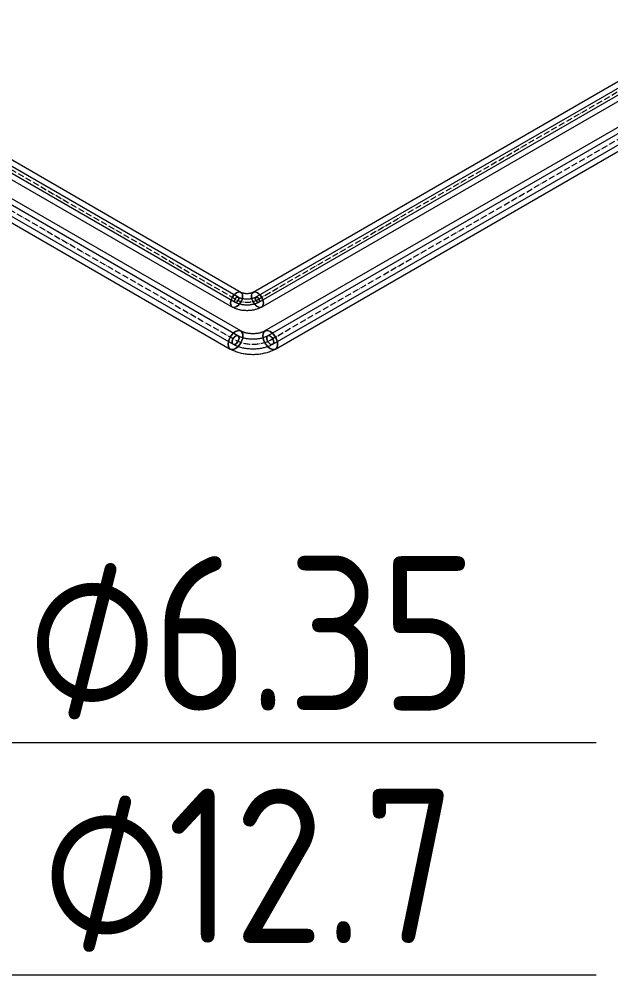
# Model space of a CAD drawing. Header units: millimetres. Extents: x -88595 to 880822, y -1054509 to -148035.
# Drawn here: x 421825 to 422784, y -325738 to -324191 of the extents above; entities that cross this region are included whole.
import ezdxf

# ---------------------------------------------------------------- set-up
doc = ezdxf.new("R2010")
doc.units = ezdxf.units.MM
doc.linetypes.add('$12$ADSK_Осевая', pattern=[14, 10, -2, 0, -2])
doc.linetypes.add('$13$ADSK_Осевая', pattern=[14, 10, -2, 0, -2])
for name, color, linetype, lineweight in [('Изоляция', 7, 'Continuous', 18), ('Марки', 7, 'Continuous', 20), ('Трубопровод', 7, 'Continuous', 18), ('Трубопроводы', 7, 'Continuous', 18)]:
    doc.layers.add(name, color=color, linetype=linetype, lineweight=lineweight)
doc.styles.add('$10$GOST Common', font='GOST_Common.ttf', dxfattribs={"width": 0.9, "height": 250})
doc.styles.add('$6$GOST Common_1', font='GOST_Common.ttf', dxfattribs={"width": 0.9, "height": 250})

# ---------------------------------------------------------------- blocks, each defined once
blk = doc.blocks.new('$0$ADSK_МедьПайка_Отвод-гнутая труба - Отвод _гнутая труба_-V74-В_ОВ3_3')
at = {"layer": 'Трубопроводы', "color": 134, "true_color": 0x00a6a6}
for points in [[(28090.5, 7861.8, 0), (28090.7, 7863.5, 0), (28091.2, 7865.4, 0), (28092.1, 7867.3, 0), (28093.3, 7869, 0), (28094.6, 7870.4, 0), (28096.1, 7871.5, 0), (28097.6, 7872.1, 0), (28098.9, 7872.2, 0), (28100.1, 7871.9, 0), (28101, 7871, 0), (28101.5, 7869.8, 0), (28101.7, 7868.2, 0)], [(28101.7, 7868.2, 0), (28101.5, 7866.5, 0), (28101, 7864.6, 0), (28100.1, 7862.7, 0), (28098.9, 7861, 0), (28097.6, 7859.6, 0), (28096.1, 7858.5, 0), (28094.6, 7857.9, 0), (28093.3, 7857.8, 0), (28092.1, 7858.1, 0), (28091.2, 7859, 0), (28090.7, 7860.2, 0), (28090.5, 7861.8, 0)], [(28148.3, 7871.9, 0), (28147.4, 7871.4, 0), (28146.4, 7870.9, 0), (28145.4, 7870.4, 0), (28144.4, 7870, 0), (28143.3, 7869.5, 0), (28142.1, 7869.1, 0), (28141, 7868.7, 0), (28139.8, 7868.4, 0), (28138.5, 7868, 0), (28137.3, 7867.7, 0), (28136, 7867.4, 0), (28134.7, 7867.2, 0), (28133.4, 7866.9, 0), (28132, 7866.7, 0), (28130.6, 7866.6, 0), (28129.3, 7866.4, 0), (28127.9, 7866.3, 0), (28126.5, 7866.3, 0), (28125.1, 7866.2, 0), (28123.7, 7866.2, 0), (28122.3, 7866.3, 0), (28120.9, 7866.3, 0), (28119.5, 7866.4, 0), (28118.1, 7866.5, 0), (28116.7, 7866.7, 0), (28115.4, 7866.9, 0), (28114, 7867.1, 0), (28112.7, 7867.3, 0), (28111.4, 7867.6, 0), (28110.1, 7867.9, 0), (28108.9, 7868.3, 0), (28107.7, 7868.6, 0), (28106.5, 7869, 0), (28105.4, 7869.4, 0), (28104.3, 7869.8, 0), (28103.2, 7870.3, 0), (28102.2, 7870.8, 0), (28101.2, 7871.2, 0), (28100.3, 7871.7, 0), (28100.1, 7871.9, 0)], [(28146.6, 7868.2, 0), (28146.8, 7869.8, 0), (28147.4, 7871, 0), (28148.3, 7871.9, 0), (28149.4, 7872.2, 0), (28150.8, 7872.1, 0), (28152.2, 7871.5, 0), (28153.7, 7870.4, 0), (28155.1, 7869, 0), (28156.2, 7867.3, 0), (28157.1, 7865.4, 0), (28157.7, 7863.5, 0), (28157.9, 7861.8, 0)], [(28157.9, 7861.8, 0), (28157.7, 7860.2, 0), (28157.1, 7859, 0), (28156.2, 7858.1, 0), (28155.1, 7857.8, 0), (28153.7, 7857.9, 0), (28152.2, 7858.5, 0), (28150.8, 7859.6, 0), (28149.4, 7861, 0), (28148.3, 7862.7, 0), (28147.4, 7864.6, 0), (28146.8, 7866.5, 0), (28146.6, 7868.2, 0)], [(28156.2, 7858.1, 0), (28154.8, 7857.4, 0), (28153.4, 7856.6, 0), (28152, 7855.9, 0), (28150.5, 7855.3, 0), (28148.9, 7854.7, 0), (28147.4, 7854.1, 0), (28145.8, 7853.6, 0), (28144.2, 7853.1, 0), (28142.6, 7852.6, 0), (28140.9, 7852.2, 0), (28139.2, 7851.9, 0), (28137.5, 7851.5, 0), (28135.8, 7851.2, 0), (28134.1, 7851, 0), (28132.3, 7850.8, 0), (28130.6, 7850.6, 0), (28128.8, 7850.5, 0), (28127.1, 7850.4, 0), (28125.3, 7850.4, 0), (28123.5, 7850.3, 0), (28121.8, 7850.4, 0), (28120, 7850.5, 0), (28118.2, 7850.6, 0), (28116.5, 7850.7, 0), (28114.7, 7850.9, 0), (28113, 7851.2, 0), (28111.3, 7851.5, 0), (28109.6, 7851.8, 0), (28107.9, 7852.1, 0), (28106.2, 7852.5, 0), (28104.6, 7853, 0), (28103, 7853.5, 0), (28101.4, 7854, 0), (28099.8, 7854.5, 0), (28098.3, 7855.1, 0), (28096.8, 7855.8, 0), (28095.3, 7856.4, 0), (28093.9, 7857.2, 0), (28092.5, 7857.9, 0), (28092.1, 7858.1, 0)]]:
    blk.add_polyline3d(points, dxfattribs=at)
blk = doc.blocks.new('$0$ADSK_МедьПайка_Отвод-гнутая труба - Отвод _гнутая труба_-V73-В_ОВ3_3')
at = {"layer": 'Трубопроводы', "color": 190, "true_color": 0x8000ff}
for points in [[(28100.4, 7817.8, 0), (28100.6, 7818.9, 0), (28100.9, 7820, 0), (28101.4, 7821.1, 0), (28102.1, 7822.1, 0), (28102.9, 7823, 0), (28103.8, 7823.6, 0), (28104.7, 7824, 0), (28105.5, 7824.1, 0), (28106.2, 7823.8, 0), (28106.7, 7823.4, 0), (28107.1, 7822.6, 0), (28107.2, 7821.7, 0)], [(28107.2, 7821.7, 0), (28107.1, 7820.6, 0), (28106.7, 7819.5, 0), (28106.2, 7818.4, 0), (28105.5, 7817.3, 0), (28104.7, 7816.5, 0), (28103.8, 7815.8, 0), (28102.9, 7815.5, 0), (28102.1, 7815.4, 0), (28101.4, 7815.6, 0), (28100.9, 7816.1, 0), (28100.6, 7816.8, 0), (28100.4, 7817.8, 0)], [(28139.8, 7815.6, 0), (28139, 7815.1, 0), (28138.2, 7814.7, 0), (28137.3, 7814.3, 0), (28136.4, 7813.9, 0), (28135.5, 7813.5, 0), (28134.6, 7813.2, 0), (28133.6, 7812.9, 0), (28132.6, 7812.6, 0), (28131.7, 7812.3, 0), (28130.7, 7812.1, 0), (28129.7, 7811.9, 0), (28128.6, 7811.7, 0), (28127.6, 7811.5, 0), (28126.6, 7811.3, 0), (28125.5, 7811.2, 0), (28124.5, 7811.1, 0), (28123.4, 7811, 0), (28122.4, 7811, 0), (28121.3, 7810.9, 0), (28120.2, 7810.9, 0), (28119.2, 7811, 0), (28118.1, 7811, 0), (28117.1, 7811.1, 0), (28116, 7811.2, 0), (28115, 7811.3, 0), (28113.9, 7811.4, 0), (28112.9, 7811.6, 0), (28111.9, 7811.8, 0), (28110.9, 7812, 0), (28109.9, 7812.3, 0), (28108.9, 7812.5, 0), (28107.9, 7812.8, 0), (28107, 7813.1, 0), (28106, 7813.4, 0), (28105.1, 7813.8, 0), (28104.2, 7814.2, 0), (28103.3, 7814.6, 0), (28102.5, 7815, 0), (28101.6, 7815.5, 0), (28101.4, 7815.6, 0)], [(28135.1, 7823.8, 0), (28134.5, 7823.5, 0), (28134, 7823.3, 0), (28133.4, 7823, 0), (28132.7, 7822.7, 0), (28132.1, 7822.4, 0), (28131.4, 7822.2, 0), (28130.7, 7822, 0), (28130, 7821.7, 0), (28129.3, 7821.5, 0), (28128.5, 7821.3, 0), (28127.7, 7821.2, 0), (28126.9, 7821, 0), (28126.1, 7820.9, 0), (28125.3, 7820.8, 0), (28124.5, 7820.7, 0), (28123.7, 7820.6, 0), (28122.9, 7820.5, 0), (28122, 7820.5, 0), (28121.2, 7820.5, 0), (28120.3, 7820.5, 0), (28119.5, 7820.5, 0), (28118.6, 7820.5, 0), (28117.8, 7820.6, 0), (28117, 7820.6, 0), (28116.2, 7820.7, 0), (28115.4, 7820.9, 0), (28114.5, 7821, 0), (28113.8, 7821.1, 0), (28113, 7821.3, 0), (28112.2, 7821.5, 0), (28111.5, 7821.7, 0), (28110.8, 7821.9, 0), (28110.1, 7822.1, 0), (28109.4, 7822.4, 0), (28108.7, 7822.6, 0), (28108.1, 7822.9, 0), (28107.5, 7823.2, 0), (28106.9, 7823.5, 0), (28106.3, 7823.8, 0), (28106.2, 7823.8, 0)], [(28134.1, 7821.7, 0), (28134.2, 7822.6, 0), (28134.6, 7823.4, 0), (28135.1, 7823.8, 0), (28135.8, 7824.1, 0), (28136.6, 7824, 0), (28137.5, 7823.6, 0), (28138.3, 7823, 0), (28139.1, 7822.1, 0), (28139.8, 7821.1, 0), (28140.4, 7820, 0), (28140.7, 7818.9, 0), (28140.8, 7817.8, 0)], [(28140.8, 7817.8, 0), (28140.7, 7816.8, 0), (28140.4, 7816.1, 0), (28139.8, 7815.6, 0), (28139.1, 7815.4, 0), (28138.3, 7815.5, 0), (28137.5, 7815.8, 0), (28136.6, 7816.5, 0), (28135.8, 7817.3, 0), (28135.1, 7818.4, 0), (28134.6, 7819.5, 0), (28134.2, 7820.6, 0), (28134.1, 7821.7, 0)]]:
    blk.add_polyline3d(points, dxfattribs=at)
blk = doc.blocks.new('$0$ADSK_M_Трубы - Диаметр_10-3265709-В_ОВ3_3')
at = {"layer": 'Марки'}
blk.add_line((-19808.8, 11394.8), (-18808.8, 11394.8), dxfattribs=at)

msp = doc.modelspace()

# ---------------------------------------------------------------- linework, layer by layer
at = {"layer": 'Изоляция', "color": 190, "true_color": 0x8000ff}
for p, q in [((425663.6, -322636.1), (422204.4, -324633.3)), ((422218.1, -324657.1), (425677.3, -322659.9)), ((422184.5, -324633.3), (421794, -324407.8)), ((421783.5, -324433.5), (422170.7, -324657.1))]:
    msp.add_line(p, q, dxfattribs=at)
at = {"layer": 'Изоляция', "color": 134, "true_color": 0x00a6a6}
for p, q in [((425656.3, -322713.9), (422223.5, -324695.8)), ((422240.5, -324725.2), (425671.7, -322744.2)), ((422184.3, -324695.8), (421769.3, -324456.2)), ((421754.3, -324486.7), (422167.4, -324725.2))]:
    msp.add_line(p, q, dxfattribs=at)
at = {"layer": 'Изоляция', "color": 190, "true_color": 0x8000ff}
for points in [[(422167.9, -324650.8, 0), (422168.2, -324647.7, 0), (422169.2, -324644.4, 0), (422170.7, -324641.2, 0), (422172.7, -324638.3, 0), (422175.1, -324635.8, 0), (422177.6, -324633.9, 0)], [(422177.6, -324633.9, 0), (422175.1, -324635.8, 0), (422172.7, -324638.3, 0), (422170.7, -324641.2, 0), (422169.2, -324644.4, 0), (422168.2, -324647.7, 0), (422167.9, -324650.8, 0)], [(422177.6, -324633.9, 0), (422180.1, -324632.9, 0), (422182.5, -324632.6, 0), (422184.5, -324633.3, 0), (422186, -324634.7, 0), (422187, -324636.8, 0), (422187.3, -324639.6, 0)], [(422187.3, -324639.6, 0), (422187, -324636.8, 0), (422186, -324634.7, 0), (422184.5, -324633.3, 0), (422182.5, -324632.6, 0), (422180.1, -324632.9, 0), (422177.6, -324633.9, 0)], [(422187.3, -324639.6, 0), (422187, -324642.7, 0), (422186, -324645.9, 0), (422184.5, -324649.1, 0), (422182.5, -324652.1, 0), (422180.1, -324654.6, 0), (422177.6, -324656.4, 0)], [(422177.6, -324656.4, 0), (422180.1, -324654.6, 0), (422182.5, -324652.1, 0), (422184.5, -324649.1, 0), (422186, -324645.9, 0), (422187, -324642.7, 0), (422187.3, -324639.6, 0)], [(422204.4, -324633.3, 0), (422204.1, -324633.4, 0), (422203.8, -324633.6, 0), (422203.4, -324633.7, 0), (422203.1, -324633.9, 0), (422202.7, -324634.1, 0), (422202.2, -324634.2, 0), (422201.8, -324634.4, 0), (422201.3, -324634.5, 0), (422200.8, -324634.7, 0), (422200.2, -324634.8, 0), (422199.7, -324634.9, 0), (422199.1, -324635, 0), (422198.5, -324635.1, 0), (422197.9, -324635.2, 0), (422197.3, -324635.3, 0), (422196.7, -324635.3, 0), (422196.1, -324635.4, 0), (422195.5, -324635.4, 0), (422194.8, -324635.4, 0), (422194.2, -324635.4, 0), (422193.6, -324635.4, 0), (422192.9, -324635.4, 0), (422192.3, -324635.4, 0), (422191.7, -324635.3, 0), (422191.1, -324635.2, 0), (422190.5, -324635.1, 0), (422189.9, -324635.1, 0), (422189.3, -324634.9, 0), (422188.8, -324634.8, 0), (422188.2, -324634.7, 0), (422187.7, -324634.6, 0), (422187.2, -324634.4, 0), (422186.8, -324634.3, 0), (422186.3, -324634.1, 0), (422185.9, -324633.9, 0), (422185.5, -324633.8, 0), (422185.2, -324633.6, 0), (422184.8, -324633.5, 0), (422184.6, -324633.3, 0), (422184.5, -324633.3, 0)], [(422211.3, -324633.9, 0), (422208.7, -324632.9, 0), (422206.4, -324632.6, 0), (422204.4, -324633.3, 0), (422202.8, -324634.7, 0), (422201.9, -324636.8, 0), (422201.5, -324639.6, 0)], [(422201.5, -324639.6, 0), (422201.8, -324637.2, 0), (422202.5, -324635.2, 0), (422203.7, -324633.8, 0), (422205.2, -324632.9, 0), (422207, -324632.6, 0), (422209.1, -324633, 0), (422211.3, -324633.9, 0)], [(422201.5, -324639.6, 0), (422201.9, -324642.7, 0), (422202.8, -324645.9, 0), (422204.4, -324649.1, 0), (422206.4, -324652.1, 0), (422208.7, -324654.6, 0), (422211.3, -324656.4, 0)], [(422211.3, -324656.4, 0), (422209.1, -324654.9, 0), (422207, -324652.9, 0), (422205.2, -324650.5, 0), (422203.7, -324647.8, 0), (422202.5, -324645, 0), (422201.8, -324642.2, 0), (422201.5, -324639.6, 0)], [(422221, -324650.8, 0), (422220.7, -324647.7, 0), (422219.7, -324644.4, 0), (422218.1, -324641.2, 0), (422216.1, -324638.3, 0), (422213.8, -324635.8, 0), (422211.3, -324633.9, 0)], [(422211.3, -324633.9, 0), (422213.4, -324635.5, 0), (422215.5, -324637.5, 0), (422217.3, -324639.9, 0), (422218.9, -324642.6, 0), (422220, -324645.4, 0), (422220.7, -324648.2, 0), (422221, -324650.8, 0)], [(422177.6, -324656.4, 0), (422175.1, -324657.5, 0), (422172.7, -324657.7, 0), (422170.7, -324657.1, 0), (422169.2, -324655.7, 0), (422168.2, -324653.5, 0), (422167.9, -324650.8, 0)], [(422167.9, -324650.8, 0), (422168.2, -324653.5, 0), (422169.2, -324655.7, 0), (422170.7, -324657.1, 0), (422172.7, -324657.7, 0), (422175.1, -324657.5, 0), (422177.6, -324656.4, 0)], [(422211.3, -324656.4, 0), (422213.8, -324657.5, 0), (422216.1, -324657.7, 0), (422218.1, -324657.1, 0), (422219.7, -324655.7, 0), (422220.7, -324653.5, 0), (422221, -324650.8, 0)], [(422221, -324650.8, 0), (422220.7, -324653.2, 0), (422220, -324655.1, 0), (422218.9, -324656.6, 0), (422217.3, -324657.5, 0), (422215.5, -324657.7, 0), (422213.4, -324657.4, 0), (422211.3, -324656.4, 0)], [(422218.1, -324657.1, 0), (422217, -324657.7, 0), (422215.9, -324658.3, 0), (422214.8, -324658.8, 0), (422213.7, -324659.3, 0), (422212.5, -324659.8, 0), (422211.3, -324660.2, 0), (422210.1, -324660.6, 0), (422208.9, -324661, 0), (422207.7, -324661.3, 0), (422206.5, -324661.6, 0), (422205.3, -324661.9, 0), (422204.1, -324662.1, 0), (422202.8, -324662.3, 0), (422201.6, -324662.5, 0), (422200.3, -324662.6, 0), (422199, -324662.8, 0), (422197.8, -324662.9, 0), (422196.5, -324662.9, 0), (422195.2, -324663, 0), (422194, -324663, 0), (422192.7, -324662.9, 0), (422191.4, -324662.9, 0), (422190.2, -324662.8, 0), (422188.9, -324662.7, 0), (422187.6, -324662.5, 0), (422186.4, -324662.4, 0), (422185.1, -324662.2, 0), (422183.9, -324661.9, 0), (422182.7, -324661.7, 0), (422181.5, -324661.4, 0), (422180.2, -324661, 0), (422179, -324660.7, 0), (422177.9, -324660.3, 0), (422176.7, -324659.9, 0), (422175.5, -324659.4, 0), (422174.4, -324658.9, 0), (422173.2, -324658.4, 0), (422172.1, -324657.9, 0), (422171, -324657.3, 0), (422170.7, -324657.1, 0)]]:
    msp.add_polyline3d(points, dxfattribs=at)
at = {"layer": 'Изоляция', "color": 134, "true_color": 0x00a6a6}
for points in [[(422163.9, -324717.4, 0), (422164.3, -324713.6, 0), (422165.5, -324709.6, 0), (422167.4, -324705.6, 0), (422169.9, -324702, 0), (422172.8, -324698.9, 0), (422175.9, -324696.7, 0)], [(422175.9, -324696.7, 0), (422172.8, -324698.9, 0), (422169.9, -324702, 0), (422167.4, -324705.6, 0), (422165.5, -324709.6, 0), (422164.3, -324713.6, 0), (422163.9, -324717.4, 0)], [(422175.9, -324696.7, 0), (422179, -324695.4, 0), (422181.9, -324695.1, 0), (422184.3, -324695.8, 0), (422186.2, -324697.6, 0), (422187.4, -324700.3, 0), (422187.9, -324703.6, 0)], [(422187.9, -324703.6, 0), (422187.4, -324700.3, 0), (422186.2, -324697.6, 0), (422184.3, -324695.8, 0), (422181.9, -324695.1, 0), (422179, -324695.4, 0), (422175.9, -324696.7, 0)], [(422223.5, -324695.8, 0), (422222.9, -324696.2, 0), (422222.2, -324696.6, 0), (422221.5, -324696.9, 0), (422220.7, -324697.3, 0), (422219.8, -324697.6, 0), (422218.9, -324697.9, 0), (422218, -324698.2, 0), (422217, -324698.5, 0), (422216, -324698.8, 0), (422215, -324699.1, 0), (422213.9, -324699.3, 0), (422212.8, -324699.5, 0), (422211.7, -324699.7, 0), (422210.6, -324699.9, 0), (422209.4, -324700, 0), (422208.3, -324700.1, 0), (422207.1, -324700.2, 0), (422205.9, -324700.3, 0), (422204.7, -324700.3, 0), (422203.5, -324700.3, 0), (422202.3, -324700.3, 0), (422201.1, -324700.2, 0), (422199.9, -324700.1, 0), (422198.8, -324700, 0), (422197.6, -324699.9, 0), (422196.5, -324699.7, 0), (422195.3, -324699.6, 0), (422194.2, -324699.3, 0), (422193.2, -324699.1, 0), (422192.1, -324698.9, 0), (422191.1, -324698.6, 0), (422190.1, -324698.3, 0), (422189.2, -324698, 0), (422188.3, -324697.7, 0), (422187.4, -324697.3, 0), (422186.6, -324697, 0), (422185.9, -324696.7, 0), (422185.2, -324696.3, 0), (422184.5, -324695.9, 0), (422184.3, -324695.8, 0)], [(422232, -324696.7, 0), (422228.9, -324695.4, 0), (422226, -324695.1, 0), (422223.5, -324695.8, 0), (422221.6, -324697.6, 0), (422220.4, -324700.3, 0), (422220, -324703.6, 0)], [(422220, -324703.6, 0), (422220.3, -324700.7, 0), (422221.2, -324698.3, 0), (422222.7, -324696.5, 0), (422224.5, -324695.4, 0), (422226.8, -324695.1, 0), (422229.4, -324695.5, 0), (422232, -324696.7, 0)], [(422244, -324717.4, 0), (422243.6, -324713.6, 0), (422242.4, -324709.6, 0), (422240.5, -324705.6, 0), (422238, -324702, 0), (422235.1, -324698.9, 0), (422232, -324696.7, 0)], [(422232, -324696.7, 0), (422234.7, -324698.6, 0), (422237.2, -324701.1, 0), (422239.5, -324704, 0), (422241.4, -324707.3, 0), (422242.8, -324710.7, 0), (422243.7, -324714.2, 0), (422244, -324717.4, 0)], [(422175.9, -324724.3, 0), (422172.8, -324725.7, 0), (422169.9, -324726, 0), (422167.4, -324725.2, 0), (422165.5, -324723.4, 0), (422164.3, -324720.8, 0), (422163.9, -324717.4, 0)], [(422163.9, -324717.4, 0), (422164.3, -324720.8, 0), (422165.5, -324723.4, 0), (422167.4, -324725.2, 0), (422169.9, -324726, 0), (422172.8, -324725.7, 0), (422175.9, -324724.3, 0)], [(422187.9, -324703.6, 0), (422187.4, -324707.4, 0), (422186.2, -324711.4, 0), (422184.3, -324715.4, 0), (422181.9, -324719, 0), (422179, -324722.1, 0), (422175.9, -324724.3, 0)], [(422175.9, -324724.3, 0), (422179, -324722.1, 0), (422181.9, -324719, 0), (422184.3, -324715.4, 0), (422186.2, -324711.4, 0), (422187.4, -324707.4, 0), (422187.9, -324703.6, 0)], [(422220, -324703.6, 0), (422220.4, -324707.4, 0), (422221.6, -324711.4, 0), (422223.5, -324715.4, 0), (422226, -324719, 0), (422228.9, -324722.1, 0), (422232, -324724.3, 0)], [(422232, -324724.3, 0), (422229.3, -324722.5, 0), (422226.8, -324720, 0), (422224.5, -324717, 0), (422222.6, -324713.7, 0), (422221.2, -324710.3, 0), (422220.3, -324706.8, 0), (422220, -324703.6, 0)], [(422232, -324724.3, 0), (422235.1, -324725.7, 0), (422238, -324726, 0), (422240.5, -324725.2, 0), (422242.4, -324723.4, 0), (422243.6, -324720.8, 0), (422244, -324717.4, 0)], [(422244, -324717.4, 0), (422243.7, -324720.3, 0), (422242.8, -324722.7, 0), (422241.4, -324724.5, 0), (422239.5, -324725.6, 0), (422237.2, -324726, 0), (422234.7, -324725.5, 0), (422232, -324724.3, 0)], [(422240.5, -324725.2, 0), (422238.8, -324726.1, 0), (422237.2, -324727, 0), (422235.4, -324727.8, 0), (422233.7, -324728.5, 0), (422231.9, -324729.2, 0), (422230.1, -324729.9, 0), (422228.3, -324730.5, 0), (422226.5, -324731.1, 0), (422224.6, -324731.6, 0), (422222.7, -324732, 0), (422220.8, -324732.5, 0), (422218.9, -324732.8, 0), (422217, -324733.2, 0), (422215, -324733.4, 0), (422213.1, -324733.7, 0), (422211.1, -324733.9, 0), (422209.2, -324734, 0), (422207.2, -324734.1, 0), (422205.2, -324734.2, 0), (422203.2, -324734.2, 0), (422201.2, -324734.1, 0), (422199.3, -324734, 0), (422197.3, -324733.9, 0), (422195.3, -324733.7, 0), (422193.4, -324733.5, 0), (422191.4, -324733.2, 0), (422189.5, -324732.9, 0), (422187.6, -324732.6, 0), (422185.7, -324732.2, 0), (422183.8, -324731.7, 0), (422181.9, -324731.2, 0), (422180.1, -324730.7, 0), (422178.2, -324730.1, 0), (422176.4, -324729.4, 0), (422174.7, -324728.7, 0), (422172.9, -324728, 0), (422171.2, -324727.2, 0), (422169.5, -324726.3, 0), (422167.8, -324725.4, 0), (422167.4, -324725.2, 0)]]:
    msp.add_polyline3d(points, dxfattribs=at)
at = {"layer": 'Трубопровод', "color": 190, "true_color": 0x8000ff}
for p, q in [((425668.1, -322643.9), (422208.9, -324641.1)), ((422213.6, -324649.3), (425672.8, -322652.1)), ((421784.8, -324423.9), (422175.2, -324649.3)), ((422180, -324641.1), (421789.5, -324415.6))]:
    msp.add_line(p, q, dxfattribs=at)
at = {"layer": 'Трубопровод', "color": 190, "linetype": '$12$ADSK_Осевая', "true_color": 0x8000ff}
for p, q in [((422211.3, -324645.2), (425670.5, -322648)), ((422211.3, -324645.2), (425670.5, -322648)), ((421787.1, -324419.7), (422177.6, -324645.2)), ((421787.1, -324419.7), (422177.6, -324645.2))]:
    msp.add_line(p, q, dxfattribs=at)
at = {"layer": 'Трубопровод', "color": 134, "true_color": 0x00a6a6}
for p, q in [((425661.5, -322721.4), (422228, -324703.6)), ((422236, -324717.4), (425669.4, -322735.1)), ((422179.8, -324703.6), (421764.8, -324464)), ((421756.8, -324477.7), (422171.9, -324717.4))]:
    msp.add_line(p, q, dxfattribs=at)
at = {"layer": 'Трубопровод', "color": 134, "linetype": '$12$ADSK_Осевая', "true_color": 0x00a6a6}
for p, q in [((422232, -324710.5), (425665.4, -322728.2)), ((422232, -324710.5), (425665.4, -322728.2)), ((421760.8, -324470.9), (422175.9, -324710.5)), ((421760.8, -324470.9), (422175.9, -324710.5))]:
    msp.add_line(p, q, dxfattribs=at)
at = {"layer": 'Трубопровод', "color": 190, "true_color": 0x8000ff}
for points in [[(422181, -324643.2, 0), (422180.9, -324642.3, 0), (422180.5, -324641.5, 0), (422180, -324641.1, 0), (422179.3, -324640.8, 0), (422178.5, -324640.9, 0), (422177.6, -324641.3, 0)], [(422211.3, -324641.3, 0), (422210.4, -324640.9, 0), (422209.6, -324640.8, 0), (422208.9, -324641.1, 0), (422208.3, -324641.5, 0), (422208, -324642.3, 0), (422207.9, -324643.2, 0)], [(422177.6, -324641.3, 0), (422176.7, -324641.9, 0), (422175.9, -324642.8, 0), (422175.2, -324643.8, 0), (422174.7, -324644.9, 0), (422174.4, -324646, 0), (422174.2, -324647.1, 0)], [(422174.2, -324647.1, 0), (422174.4, -324648.1, 0), (422174.7, -324648.8, 0), (422175.2, -324649.3, 0), (422175.9, -324649.5, 0), (422176.7, -324649.4, 0), (422177.6, -324649.1, 0)], [(422177.6, -324649.1, 0), (422178.5, -324648.4, 0), (422179.3, -324647.6, 0), (422180, -324646.5, 0), (422180.5, -324645.4, 0), (422180.9, -324644.3, 0), (422181, -324643.2, 0)], [(422207.9, -324643.2, 0), (422208, -324644.3, 0), (422208.3, -324645.4, 0), (422208.9, -324646.5, 0), (422209.6, -324647.6, 0), (422210.4, -324648.4, 0), (422211.3, -324649.1, 0)], [(422214.6, -324647.1, 0), (422214.5, -324646, 0), (422214.2, -324644.9, 0), (422213.6, -324643.8, 0), (422212.9, -324642.8, 0), (422212.1, -324641.9, 0), (422211.3, -324641.3, 0)], [(422211.3, -324649.1, 0), (422212.1, -324649.4, 0), (422212.9, -324649.5, 0), (422213.6, -324649.3, 0), (422214.2, -324648.8, 0), (422214.5, -324648.1, 0), (422214.6, -324647.1, 0)]]:
    msp.add_polyline3d(points, dxfattribs=at)
at = {"layer": 'Трубопровод', "color": 134, "true_color": 0x00a6a6}
for points in [[(422175.9, -324704, 0), (422174.4, -324705.1, 0), (422173.1, -324706.5, 0), (422171.9, -324708.2, 0), (422171, -324710.1, 0), (422170.4, -324712, 0), (422170.3, -324713.8, 0)], [(422170.3, -324713.8, 0), (422170.4, -324715.3, 0), (422171, -324716.6, 0), (422171.9, -324717.4, 0), (422173.1, -324717.8, 0), (422174.4, -324717.6, 0), (422175.9, -324717, 0)], [(422181.5, -324707.3, 0), (422181.3, -324705.7, 0), (422180.7, -324704.5, 0), (422179.8, -324703.6, 0), (422178.7, -324703.3, 0), (422177.3, -324703.4, 0), (422175.9, -324704, 0)], [(422175.9, -324717, 0), (422177.3, -324715.9, 0), (422178.7, -324714.5, 0), (422179.8, -324712.8, 0), (422180.7, -324710.9, 0), (422181.3, -324709.1, 0), (422181.5, -324707.3, 0)], [(422232, -324704, 0), (422230.6, -324703.4, 0), (422229.2, -324703.3, 0), (422228, -324703.6, 0), (422227.2, -324704.5, 0), (422226.6, -324705.7, 0), (422226.4, -324707.3, 0)], [(422226.4, -324707.3, 0), (422226.6, -324709.1, 0), (422227.2, -324710.9, 0), (422228, -324712.8, 0), (422229.2, -324714.5, 0), (422230.6, -324715.9, 0), (422232, -324717, 0)], [(422237.6, -324713.8, 0), (422237.4, -324712, 0), (422236.9, -324710.1, 0), (422236, -324708.2, 0), (422234.8, -324706.5, 0), (422233.5, -324705.1, 0), (422232, -324704, 0)], [(422232, -324717, 0), (422233.5, -324717.6, 0), (422234.8, -324717.8, 0), (422236, -324717.4, 0), (422236.9, -324716.6, 0), (422237.4, -324715.3, 0), (422237.6, -324713.8, 0)]]:
    msp.add_polyline3d(points, dxfattribs=at)
at = {"layer": 'Трубопроводы', "color": 190, "linetype": '$13$ADSK_Осевая', "true_color": 0x8000ff}
msp.add_ellipse((422194.4, -324635.5), major_axis=(23.8, 0), ratio=0.57735, start_param=3.926991, end_param=5.497787, dxfattribs=at)
at = {"layer": 'Трубопроводы', "color": 134, "linetype": '$13$ADSK_Осевая', "true_color": 0x00a6a6}
msp.add_ellipse((422203.9, -324694.3), major_axis=(39.7, 0), ratio=0.57735, start_param=3.926991, end_param=5.497787, dxfattribs=at)

# ---------------------------------------------------------------- block references
at = {"layer": 'Марки'}
for p in [(441568.4, -336756.7), (441568.4, -337133.2)]:
    msp.add_blockref('$0$ADSK_M_Трубы - Диаметр_10-3265709-В_ОВ3_3', p, dxfattribs=at)
at = {"layer": 'Трубопроводы', "color": 190, "true_color": 0x8000ff}
msp.add_blockref('$0$ADSK_МедьПайка_Отвод-гнутая труба - Отвод _гнутая труба_-V73-В_ОВ3_3', (394073.8, -332464.9), dxfattribs=at)
at = {"layer": 'Трубопроводы', "color": 134, "true_color": 0x00a6a6}
msp.add_blockref('$0$ADSK_МедьПайка_Отвод-гнутая труба - Отвод _гнутая труба_-V74-В_ОВ3_3', (394079.8, -332575.5), dxfattribs=at)

# ---------------------------------------------------------------- texts
at = {"layer": 'Марки', "lineweight": 9, "char_height": 250, "attachment_point": 1}
for s, insert, width, style in [('\\fGOST Common|b0|i0|c254|p34|;\\W.9;⌀', (421838.9, -325060.4), 245.316, '$6$GOST Common_1'), ('6.35', (422041.3, -325060.4), 663.797, '$10$GOST Common'), ('12.7', (422065.2, -325436.9), 606.076, '$10$GOST Common'), ('\\fGOST Common|b0|i0|c254|p34|;\\W.9;⌀', (421862.7, -325436.9), 245.316, '$6$GOST Common_1')]:
    msp.add_mtext(s, dxfattribs=dict(at, insert=insert, width=width, style=style))

doc.saveas('drawing.dxf')
